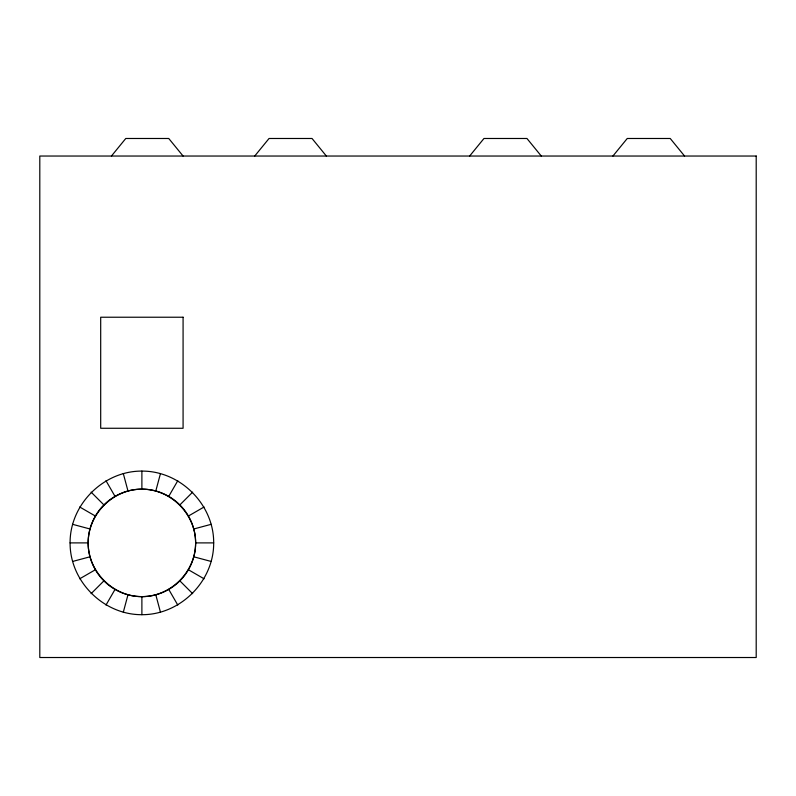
<?xml version="1.0" encoding="UTF-8"?>
<svg xmlns="http://www.w3.org/2000/svg" width="796" height="796" viewBox="0 0 796 796"><rect width="100%" height="100%" fill="white"/><g stroke="black" fill="none" stroke-linecap="round" stroke-linejoin="round"><path stroke-width="1.19" d="M70.088 542.892C69.849 504.465 103.46 470.854 141.887 471.093C180.314 470.854 213.925 504.465 213.686 542.892C213.925 581.319 180.314 614.93 141.887 614.691C103.46 614.93 69.849 581.319 70.088 542.892L88.157 542.892C87.978 571.647 113.132 596.801 141.887 596.622C170.643 596.801 195.796 571.647 195.617 542.892C195.796 514.136 170.643 488.983 141.887 489.162C113.132 488.983 87.978 514.136 88.157 542.892M123.3 612.243L127.977 594.791M155.797 490.993L160.474 473.54M105.987 605.069L115.022 589.428M168.752 496.356L177.787 480.714M111.44 156.036L125.768 138.484L168.752 138.484L183.08 156.036M254.72 156.036L269.048 138.484L312.032 138.484L326.36 156.036M469.64 156.036L483.968 138.484L526.952 138.484L541.28 156.036M612.92 156.036L627.248 138.484L670.232 138.484L684.56 156.036M91.122 593.657L103.898 580.881A53.73 53.73 0 0 0 193.786 556.802L211.239 561.478M179.876 504.903L192.652 492.127M79.709 578.792L95.351 569.757M188.423 516.027L204.065 506.992M72.535 561.478L89.988 556.802M193.786 528.982L211.239 524.305M195.617 542.892L213.686 542.892M72.535 524.305L89.988 528.982M79.709 506.992L95.351 516.027M188.423 569.757L204.065 578.792M91.122 492.127L103.898 504.903M179.876 580.881L192.652 593.657M105.987 480.714L115.022 496.356M168.752 589.428L177.787 605.069M123.3 473.54L127.977 490.993A53.73 53.73 0 0 0 103.898 580.881M155.797 594.791L160.474 612.243M141.887 471.093L141.887 489.162M141.887 596.622L141.887 614.691M127.977 490.993A53.73 53.73 0 0 1 193.786 556.802M756.2 156.036L39.8 156.036L39.8 657.516L756.2 657.516L756.2 156.036M183.08 317.226L100.694 317.226L100.694 428.268L183.08 428.268L183.08 317.226"/></g></svg>
